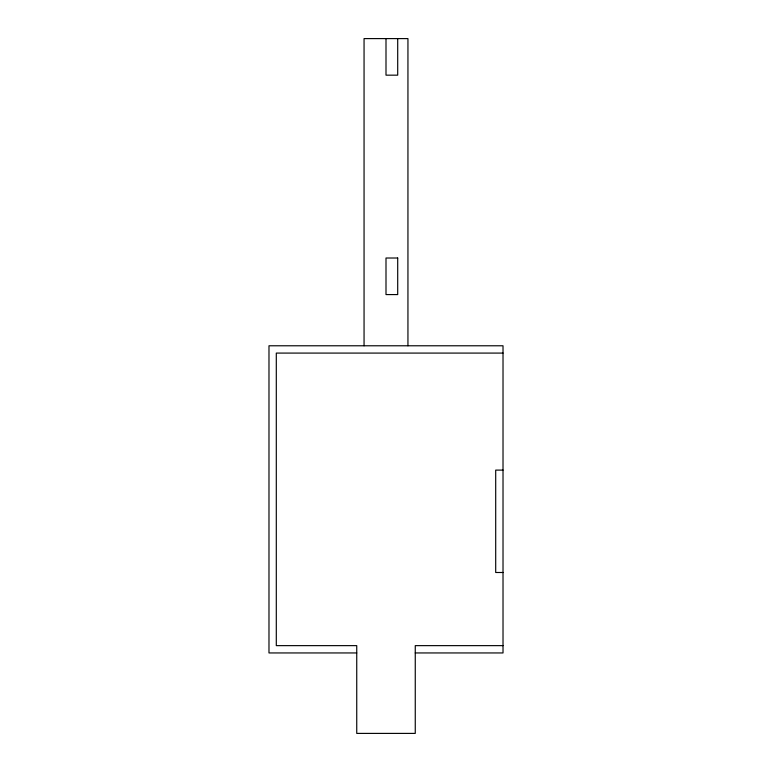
<?xml version="1.0" encoding="UTF-8"?>
<svg xmlns="http://www.w3.org/2000/svg" width="772" height="772" viewBox="0 0 772 772"><rect width="100%" height="100%" fill="white"/><g stroke="black" fill="none" stroke-linecap="round" stroke-linejoin="round"><path stroke-width="1.16" d="M503.016 353.084L276.299 353.084L276.299 645.633L356.741 645.633L356.741 733.4L415.259 733.4L415.259 645.633L503.016 645.633M503.016 470.109L495.701 470.109L495.701 572.496L503.016 572.496M356.741 652.948L268.984 652.948L268.984 345.779L503.016 345.779L503.016 652.948L415.259 652.948M407.944 345.779L407.944 38.6L364.056 38.6L364.056 345.779M397.705 38.6L397.705 75.164L386 75.164L386 38.6M397.705 258.012L386 258.012L386 294.576L397.705 294.576L397.705 258.012"/></g></svg>
